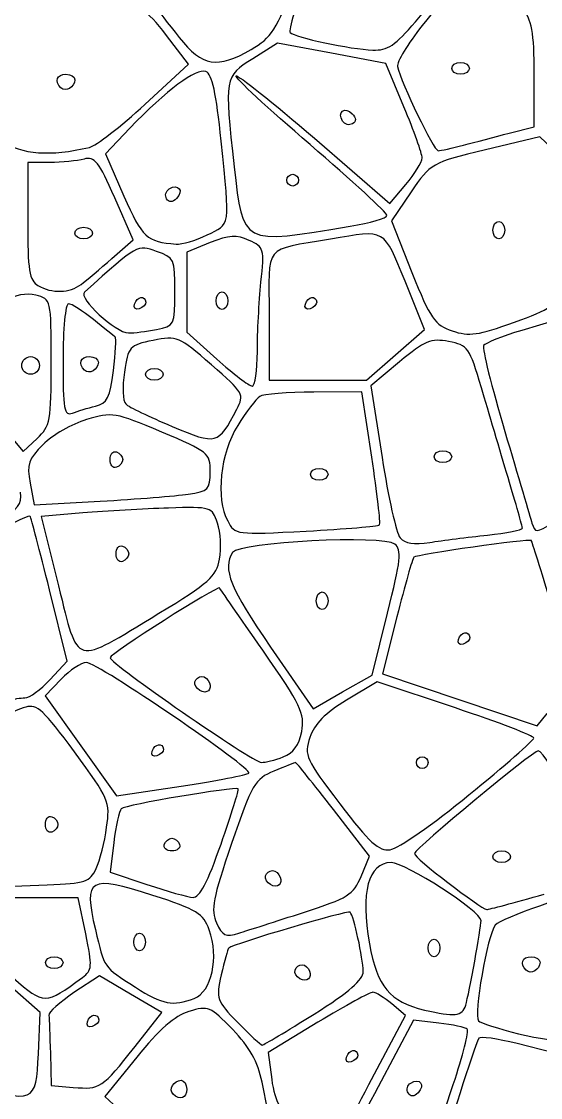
# Model space of a CAD drawing. Extents: x 1 to 601, y -4 to 449.
# Drawn here: x 423.1 to 489.2, y 79.4 to 216.6 of the extents above; entities that cross this region are included whole.
import ezdxf

# ---------------------------------------------------------------- set-up
doc = ezdxf.new("R2010")
doc.units = 0
doc.layers.get('0').update_dxf_attribs({"linetype": 'CONTINUOUS'})

msp = doc.modelspace()

# ---------------------------------------------------------------- linework, layer by layer
at = {"color": 7}
for points in [[(473.258565, 216.571088)], [(452.352488, 213.042308)], [(477.87597, 210.62403)], [(428.10558, 208.144418)], [(463.977668, 203.911695)], [(431.75097, 200.55633)], [(479.37597, 200.8302)], [(456.87597, 196.37403)], [(441.57339, 194.00688)], [(429.87597, 189.62403)], [(446.725523, 189.387937)], [(464.93847, 190.493527)], [(483.12597, 189.99903)], [(430.69374, 183.085417)], [(437.48847, 180.58653)], [(447.87597, 180.99903)], [(459.23847, 180.58653)], [(440.28222, 177.34278)], [(453.12597, 174.514012)], [(426.87597, 173.173462)], [(423.12597, 172.74903)], [(431.10558, 172.144417)], [(438.87597, 171.62403)], [(432.52542, 167.572185)], [(450.51207, 167.185223)], [(434.37597, 160.74903)], [(475.62597, 161.12403)], [(459.87597, 158.87403)], [(444.31347, 156.345705)], [(468.675525, 152.423595)], [(482.423565, 151.122345)], [(435.12597, 148.74903)], [(460.62597, 142.74903)], [(440.59347, 141.154072)], [(478.73847, 137.83653)], [(445.283002, 131.822205)], [(423.524295, 130.37403)], [(439.73847, 123.58653)], [(456.411802, 122.84013)], [(473.37597, 122.12403)], [(452.02635, 120.774412)], [(480.067995, 117.99903)], [(426.12597, 114.24903)], [(441.269723, 111.680295)], [(448.5048, 111.74067)], [(483.12597, 110.12403)], [(432.597045, 108.62403)], [(454.283002, 107.072205)], [(459.012818, 103.027058)], [(437.37597, 99.24903)], [(474.87597, 98.49903)], [(426.12597, 96.62403)], [(430.857825, 94.732035)], [(458.033002, 95.072205)], [(487.35558, 95.644418)], [(445.094347, 92.06448)], [(479.658615, 91.18653)], [(460.345702, 90.06153)], [(431.48847, 89.08653)], [(437.551035, 85.947023)], [(425.238758, 84.99903)], [(464.48847, 84.58653)], [(467.340795, 81.073253)], [(442.396358, 79.85364)], [(472.32339, 80.00688)]]:
    msp.add_lwpolyline(points, close=True, dxfattribs=at)
for points in [[(438.80493, 206.02974), (444.358882, 211.158983), (441.563167, 214.829003)], [(471.79926, 205.701172), (469.472543, 211.244085), (462.58059, 212.542162), (455.688645, 213.840232), (452.532308, 211.847722)], [(485.18847, 202.354927), (488.37597, 203.181847), (488.37597, 209.801797)], [(436.893368, 202.99824), (433.785765, 199.74903), (436.143368, 194.344695)], [(460.386383, 201.712642), (470.00097, 193.40544), (472.043295, 195.827235)], [(491.36988, 199.754865), (489.11379, 201.916335), (482.166998, 200.241622)], [(426.68847, 198.634267), (423.87597, 198.624067), (423.87597, 191.161335)], [(472.705185, 194.88135), (470.190173, 191.195782), (472.819507, 184.59741)], [(434.60769, 186.392947), (437.328878, 188.786857), (434.967683, 194.132677)], [(447.114278, 188.406847), (444.12597, 187.21116), (444.12597, 182.112097), (444.12597, 177.013035), (447.957083, 173.568532)], [(470.72307, 174.113167), (474.404108, 177.352312), (471.930735, 183.488167)], [(454.62597, 179.109742), (454.62597, 170.87403), (460.834005, 170.87403), (467.04204, 170.87403), (470.72307, 174.113167)], [(496.958122, 173.512875), (491.290275, 178.585575), (486.797287, 177.22521)], [(471.250222, 173.228055), (467.597872, 170.17014), (469.01397, 161.003843)], [(467.696062, 161.048175), (466.417875, 169.37403), (460.334422, 169.362555)], [(420.907868, 164.641762), (423.308985, 161.784487), (425.092478, 163.459995)], [(424.202115, 157.7457), (424.7235, 154.966455), (433.112235, 155.451)], [(430.915455, 153.954817), (425.579948, 153.515167), (427.800053, 144.653745)], [(426.729128, 132.705758), (428.90832, 135.037485), (426.653932, 144.143258)], [(454.81347, 136.855455), (460.25097, 128.992943), (463.98957, 131.138295), (467.728162, 133.283648), (469.711057, 141.187537)], [(470.900767, 140.718592), (469.052572, 133.440165), (478.901775, 130.12242), (488.75097, 126.804683), (490.037527, 128.40186)], [(428.136577, 132.76557), (426.116542, 130.65711), (430.65225, 124.263195), (435.187957, 117.869272), (443.415382, 119.130067)], [(478.375477, 129.085703), (468.374992, 132.428663), (464.498617, 130.094468)], [(466.348635, 107.617088), (467.422597, 110.187443), (462.805575, 116.15574)], [(434.837738, 111.957983), (434.36316, 108.166943), (439.057065, 106.589453)], [(418.221675, 110.595413), (420.962978, 106.31007), (426.349613, 106.52955)], [(431.270265, 100.301648), (430.325857, 104.87403), (425.662942, 104.87403), (421.000035, 104.87403), (419.667052, 101.383665), (418.33407, 97.8933), (422.02476, 94.691535)], [(437.551035, 85.947023), (440.947313, 90.269947), (436.988558, 92.615947), (433.029803, 94.961955), (429.765383, 92.800822)], [(425.238758, 84.99903), (425.476538, 90.24903), (421.524735, 93.756825)], [(467.340795, 81.073253), (472.013198, 89.897475), (470.25708, 91.3608)], [(476.22552, 88.910393), (473.00097, 89.27085), (468.50097, 80.775188)], [(460.846463, 89.030708), (454.483643, 85.187378), (454.956225, 81.718208)], [(426.76347, 85.044308), (426.87597, 80.964578), (429.68847, 80.72652)], [(490.351088, 79.518352), (490.826205, 85.138987), (486.2196, 86.299395)], [(437.76978, 84.582765), (433.709318, 79.557203), (435.35514, 78.037987)], [(451.362615, 76.319873), (454.474253, 77.732768), (453.724703, 81.365903)], [(472.090643, 73.264418), (475.88868, 74.49903), (478.085445, 81.108405)]]:
    msp.add_lwpolyline(points, dxfattribs=at)
for points in [[(459.651795, 222.941723), (458.1186, 218.923485), (457.05888, 215.4363), (457.296862, 215.19243)], [(441.563167, 214.829003), (438.979237, 218.221005), (438.219772, 218.68368), (431.537932, 220.93653)], [(452.352487, 213.042308), (454.929382, 214.52538), (455.550465, 215.503703), (457.94706, 221.854808)], [(473.258565, 216.571088), (474.97314, 218.604465), (476.37597, 220.506937), (476.37597, 220.7988)], [(481.384035, 220.338547), (477.580837, 220.303822), (477.43155, 220.21626), (474.12597, 216.083145)], [(440.118945, 218.61222), (440.388247, 218.137463), (441.760095, 216.314655), (443.167492, 214.56153)], [(488.37597, 209.801797), (488.37597, 215.36337), (488.12745, 216.737677), (486.821535, 218.397885)], [(467.821065, 212.958195), (469.72686, 212.889045), (470.697847, 213.534225), (473.258565, 216.571088)], [(474.12597, 216.083145), (472.26972, 213.762187), (470.850855, 211.412557), (470.972932, 210.861735)], [(443.167492, 214.56153), (446.148052, 210.848798), (448.006942, 210.541328), (452.352488, 213.042308)], [(457.296862, 215.19243), (457.902292, 214.572023), (465.026617, 213.059565), (467.821065, 212.958195)], [(452.532308, 211.847722), (448.910858, 209.561602), (448.905765, 209.531745), (450.18354, 198.072555)], [(477.87597, 210.62403), (477.87597, 211.03653), (478.38222, 211.37403), (479.00097, 211.37403)], [(479.00097, 211.37403), (479.61972, 211.37403), (480.12597, 211.03653), (480.12597, 210.62403)], [(428.10558, 208.144418), (427.260945, 208.98906), (427.591162, 209.87403), (428.75097, 209.87403)], [(428.75097, 209.87403), (429.36972, 209.87403), (429.87597, 209.55645), (429.87597, 209.168295)], [(446.571503, 210.214117), (445.341795, 210.686002), (441.522743, 207.838567), (436.893368, 202.99824)], [(448.520123, 201.352957), (447.900728, 207.46248), (447.362363, 209.910637), (446.571503, 210.214117)], [(470.972932, 210.861735), (471.450007, 208.709145), (475.596412, 200.124262), (476.157105, 200.128215)], [(479.00097, 209.87403), (478.38222, 209.87403), (477.87597, 210.21153), (477.87597, 210.62403)], [(480.12597, 210.62403), (480.12597, 210.21153), (479.61972, 209.87403), (479.00097, 209.87403)], [(429.87597, 209.168295), (429.87597, 208.22256), (428.704777, 207.54522), (428.10558, 208.144418)], [(459.841545, 200.903587), (454.460115, 205.524465), (450.21792, 209.465985), (450.414458, 209.662515)], [(450.414458, 209.662515), (450.610988, 209.859052), (455.098358, 206.281605), (460.386383, 201.712642)], [(431.75097, 200.55633), (432.57597, 200.74563), (435.750247, 203.20866), (438.80493, 206.02974)], [(463.97769, 203.911695), (463.265033, 205.064805), (464.241203, 205.808797), (465.20382, 204.84618)], [(465.20382, 204.84618), (465.742455, 204.307545), (465.755393, 203.88804), (465.24312, 203.57145)], [(474.105795, 199.203645), (474.116895, 199.728682), (473.078948, 202.652572), (471.79926, 205.701172)], [(465.24312, 203.57145), (464.82318, 203.311912), (464.253728, 203.465025), (463.977668, 203.911695)], [(479.37597, 200.8302), (480.81972, 201.21399), (483.435345, 201.90012), (485.18847, 202.354927)], [(420.32133, 201.389287), (423.29691, 199.632022), (426.655717, 199.387237), (431.75097, 200.55633)], [(446.725523, 189.387937), (449.746628, 190.828605), (449.651445, 190.19397), (448.520123, 201.352957)], [(469.62597, 191.890005), (469.62597, 192.226597), (465.222983, 196.28271), (459.841545, 200.903587)], [(476.157105, 200.128215), (476.48373, 200.130465), (477.93222, 200.44641), (479.37597, 200.8302)], [(431.053725, 199.061505), (430.199708, 198.832162), (428.235345, 198.6399), (426.68847, 198.634267)], [(434.967683, 194.132677), (432.94374, 198.714937), (432.384698, 199.41894), (431.053725, 199.061505)], [(472.043295, 195.827235), (473.16657, 197.15922), (474.094695, 198.678607), (474.105795, 199.203645)], [(482.166998, 200.241622), (475.311368, 198.588885), (475.18719, 198.518542), (472.705185, 194.88135)], [(450.18354, 198.072555), (451.299803, 188.061847), (451.080788, 188.174347), (464.93847, 190.493527)], [(456.87597, 196.37403), (456.87597, 196.78653), (457.21347, 197.12403), (457.62597, 197.12403)], [(457.62597, 195.62403), (457.21347, 195.62403), (456.87597, 195.96153), (456.87597, 196.37403)], [(457.62597, 197.12403), (458.03847, 197.12403), (458.37597, 196.78653), (458.37597, 196.37403)], [(458.37597, 196.37403), (458.37597, 195.96153), (458.03847, 195.62403), (457.62597, 195.62403)], [(441.57339, 194.006857), (441.313853, 194.426797), (441.466965, 194.99625), (441.913635, 195.27231)], [(441.913635, 195.27231), (443.066745, 195.984967), (443.810738, 195.008797), (442.84812, 194.04618)], [(436.143368, 194.344695), (438.457448, 189.040125), (439.016355, 188.525475), (442.788023, 188.226165)], [(442.84812, 194.04618), (442.309485, 193.507545), (441.88998, 193.494607), (441.57339, 194.00688)], [(423.87597, 191.161335), (423.87597, 184.845195), (424.077623, 183.581152), (425.18847, 182.934142)], [(464.93847, 190.493527), (467.516595, 190.924995), (469.62597, 191.553405), (469.62597, 191.890005)], [(483.12597, 189.99903), (483.12597, 190.61778), (483.46347, 191.12403), (483.87597, 191.12403)], [(483.87597, 191.12403), (484.28847, 191.12403), (484.62597, 190.61778), (484.62597, 189.99903)], [(429.87597, 189.62403), (429.87597, 190.03653), (430.38222, 190.37403), (431.00097, 190.37403)], [(431.00097, 188.87403), (430.38222, 188.87403), (429.87597, 189.21153), (429.87597, 189.62403)], [(431.00097, 190.37403), (431.61972, 190.37403), (432.12597, 190.03653), (432.12597, 189.62403)], [(432.12597, 189.62403), (432.12597, 189.21153), (431.61972, 188.87403), (431.00097, 188.87403)], [(442.788023, 188.226165), (443.495903, 188.16999), (445.267778, 188.692792), (446.725523, 189.387937)], [(452.079255, 188.701897), (450.472147, 189.434145), (449.54388, 189.378975), (447.114278, 188.406847)], [(471.930735, 183.488167), (469.204702, 190.250835), (469.513628, 190.075965), (462.451215, 188.85408)], [(483.87597, 188.87403), (483.46347, 188.87403), (483.12597, 189.38028), (483.12597, 189.99903)], [(484.62597, 189.99903), (484.62597, 189.38028), (484.28847, 188.87403), (483.87597, 188.87403)], [(440.275103, 187.29681), (437.815747, 188.154142), (438.013672, 188.26665), (431.103668, 182.083627)], [(453.590947, 183.352627), (454.03776, 187.627552), (453.978735, 187.836435), (452.079255, 188.701897)], [(462.451215, 188.85408), (453.743663, 187.34757), (454.62597, 188.44626), (454.62597, 179.109742)], [(442.62597, 182.144407), (442.62597, 186.325732), (442.54374, 186.505957), (440.275103, 187.29681)], [(430.69374, 183.08538), (431.349758, 183.587887), (433.111043, 185.076292), (434.60769, 186.392947)], [(472.819507, 184.59741), (475.170967, 178.696372), (475.713705, 177.910042), (477.95502, 177.157027)], [(425.18847, 182.934142), (426.950033, 181.908127), (429.23889, 181.971022), (430.69374, 183.085417)], [(453.12597, 174.514012), (453.12597, 176.928502), (453.335205, 180.90588), (453.590947, 183.352627)], [(485.85642, 178.25547), (490.380435, 179.88258), (491.44335, 180.597915), (492.43881, 182.68542)], [(424.921552, 181.701945), (422.350057, 182.34735), (419.37597, 180.41121), (419.37597, 178.09176)], [(426.87597, 173.173462), (426.87597, 181.208888), (426.875355, 181.211572), (424.921552, 181.701945)], [(431.103668, 182.083627), (430.287082, 181.352955), (435.0801, 176.925592), (436.71972, 176.896012)], [(437.48847, 180.58653), (437.810752, 181.553385), (438.839452, 181.727055), (438.93222, 180.83028)], [(440.28222, 177.34278), (442.582665, 177.802867), (442.62597, 177.891585), (442.62597, 182.144407)], [(447.87597, 180.99903), (447.87597, 181.61778), (448.21347, 182.12403), (448.62597, 182.12403)], [(448.62597, 182.12403), (449.03847, 182.12403), (449.37597, 181.61778), (449.37597, 180.99903)], [(459.23847, 180.58653), (459.560752, 181.553385), (460.589452, 181.727055), (460.68222, 180.83028)], [(429.068422, 180.62403), (428.687572, 180.62403), (428.37597, 177.381675), (428.37597, 173.418787)], [(432.255922, 178.599187), (430.883655, 179.712847), (429.44928, 180.62403), (429.068422, 180.62403)], [(438.08847, 179.98653), (437.59347, 179.82153), (437.32347, 180.09153), (437.48847, 180.58653)], [(438.93222, 180.83028), (438.96312, 180.531217), (438.58347, 180.15153), (438.08847, 179.98653)], [(448.62597, 179.87403), (448.21347, 179.87403), (447.87597, 180.38028), (447.87597, 180.99903)], [(449.37597, 180.99903), (449.37597, 180.38028), (449.03847, 179.87403), (448.62597, 179.87403)], [(459.83847, 179.98653), (459.34347, 179.82153), (459.07347, 180.09153), (459.23847, 180.58653)], [(460.68222, 180.83028), (460.71312, 180.531217), (460.33347, 180.15153), (459.83847, 179.98653)], [(435.029175, 176.383477), (434.87616, 176.488455), (433.628197, 177.48552), (432.255922, 178.599187)], [(436.71972, 176.896012), (437.390032, 176.883937), (438.993157, 177.084967), (440.28222, 177.34278)], [(477.95502, 177.157027), (480.09759, 176.437185), (481.24395, 176.596552), (485.85642, 178.25547)], [(486.797287, 177.22521), (484.32615, 176.47701), (482.140808, 175.60029), (481.94097, 175.27695)], [(434.796442, 172.10328), (435.07746, 174.352417), (435.182182, 176.278507), (435.029175, 176.383477)], [(439.854008, 175.939995), (436.825973, 175.32591), (436.687808, 175.17348), (436.197893, 171.906525)], [(447.267413, 172.849807), (443.128808, 176.46648), (442.90668, 176.559075), (439.854008, 175.939995)], [(477.491347, 175.800315), (475.216927, 176.227005), (474.45906, 175.914653), (471.250222, 173.228055)], [(481.663447, 169.906845), (480.154635, 175.060208), (479.958322, 175.337513), (477.491347, 175.800315)], [(452.457083, 170.12403), (452.824972, 170.12403), (453.12597, 172.099522), (453.12597, 174.514012)], [(481.94097, 175.27695), (481.741132, 174.95361), (482.95647, 170.033805), (484.641712, 164.344043)], [(423.12597, 172.74903), (423.12597, 173.36778), (423.63222, 173.87403), (424.25097, 173.87403)], [(424.25097, 173.87403), (424.86972, 173.87403), (425.37597, 173.36778), (425.37597, 172.74903)], [(425.092478, 163.459995), (426.755302, 165.02214), (426.87597, 165.679335), (426.87597, 173.173462)], [(428.37597, 173.418787), (428.37597, 167.135497), (428.528835, 166.27221), (429.570645, 166.67199)], [(431.10558, 172.144417), (430.260945, 172.98906), (430.591163, 173.87403), (431.75097, 173.87403)], [(432.87597, 173.168295), (432.87597, 172.22256), (431.704777, 171.54522), (431.10558, 172.144417)], [(431.75097, 173.87403), (432.36972, 173.87403), (432.87597, 173.55645), (432.87597, 173.168295)], [(450.51207, 167.185223), (451.49736, 169.05225), (451.381448, 169.254608), (447.267413, 172.849807)], [(447.957083, 173.568532), (450.0642, 171.674055), (452.0892, 170.12403), (452.457083, 170.12403)], [(424.25097, 171.62403), (423.63222, 171.62403), (423.12597, 172.13028), (423.12597, 172.74903)], [(425.37597, 172.74903), (425.37597, 172.13028), (424.86972, 171.62403), (424.25097, 171.62403)], [(432.52542, 167.572185), (434.0136, 167.945692), (434.36445, 168.645697), (434.796442, 172.10328)], [(436.197893, 171.906525), (435.917858, 170.03913), (435.989618, 168.210383), (436.35735, 167.84265)], [(438.87597, 171.62403), (438.87597, 172.03653), (439.38222, 172.37403), (440.00097, 172.37403)], [(440.00097, 170.87403), (439.38222, 170.87403), (438.87597, 171.21153), (438.87597, 171.62403)], [(440.00097, 172.37403), (440.61972, 172.37403), (441.12597, 172.03653), (441.12597, 171.62403)], [(441.12597, 171.62403), (441.12597, 171.21153), (440.61972, 170.87403), (440.00097, 170.87403)], [(453.425588, 168.800055), (452.971628, 168.496995), (451.71282, 166.832167), (450.628238, 165.100447)], [(460.334422, 169.362555), (456.988523, 169.356555), (453.879548, 169.103115), (453.425588, 168.800055)], [(485.061367, 158.46033), (484.063335, 161.781615), (482.534272, 166.932548), (481.663447, 169.906845)], [(429.570645, 166.67199), (430.22772, 166.924132), (431.557365, 167.329215), (432.52542, 167.572185)], [(436.35735, 167.84265), (436.72509, 167.47491), (439.382843, 166.18959), (442.263465, 164.986373)], [(440.946975, 164.263515), (434.990722, 166.775543), (434.646, 166.832858), (431.384475, 165.853365)], [(442.263465, 164.986373), (448.012118, 162.58521), (448.096365, 162.607665), (450.51207, 167.185223)], [(431.384475, 165.853365), (429.523545, 165.294503), (427.028918, 163.866975), (425.84085, 162.68109)], [(450.628238, 165.100447), (448.396118, 161.53647), (447.795862, 155.826495), (449.34837, 152.925607)], [(447.12597, 159.206707), (447.12597, 161.565293), (446.893395, 161.755628), (440.946975, 164.263515)], [(484.641712, 164.344043), (486.326955, 158.654288), (487.882898, 153.397147), (488.099362, 152.661502)], [(425.84085, 162.68109), (423.956865, 160.80057), (423.747375, 160.169655), (424.202115, 157.7457)], [(434.37597, 160.74903), (434.37597, 161.436533), (434.738782, 161.878095), (435.18222, 161.730278)], [(475.62597, 161.12403), (475.62597, 161.53653), (476.13222, 161.87403), (476.75097, 161.87403)], [(476.75097, 161.87403), (477.36972, 161.87403), (477.87597, 161.53653), (477.87597, 161.12403)], [(435.18222, 159.767783), (434.738783, 159.619965), (434.37597, 160.061528), (434.37597, 160.74903)], [(435.18222, 161.730278), (435.625657, 161.582468), (435.98847, 161.140905), (435.98847, 160.74903)], [(435.98847, 160.74903), (435.98847, 160.357155), (435.625658, 159.915593), (435.18222, 159.767783)], [(468.675525, 152.423587), (468.839828, 152.58789), (468.399075, 156.468953), (467.696062, 161.048175)], [(469.01397, 161.003843), (469.792822, 155.96238), (470.82348, 151.363508), (471.304327, 150.784125)], [(476.75097, 160.37403), (476.13222, 160.37403), (475.62597, 160.71153), (475.62597, 161.12403)], [(477.87597, 161.12403), (477.87597, 160.71153), (477.36972, 160.37403), (476.75097, 160.37403)], [(444.31347, 156.345705), (446.906002, 156.723795), (447.12597, 156.947558), (447.12597, 159.206707)], [(459.87597, 158.87403), (459.87597, 159.28653), (460.38222, 159.62403), (461.00097, 159.62403)], [(461.00097, 159.62403), (461.61972, 159.62403), (462.12597, 159.28653), (462.12597, 158.87403)], [(461.00097, 158.12403), (460.38222, 158.12403), (459.87597, 158.46153), (459.87597, 158.87403)], [(462.12597, 158.87403), (462.12597, 158.46153), (461.61972, 158.12403), (461.00097, 158.12403)], [(486.87597, 152.004668), (486.87597, 152.233995), (486.0594, 155.139038), (485.061367, 158.46033)], [(420.348082, 153.131333), (422.642175, 154.386555), (423.152055, 155.059163), (422.973082, 156.59409)], [(433.112235, 155.451), (437.72604, 155.717498), (442.766595, 156.120113), (444.31347, 156.345705)], [(424.190812, 153.508478), (423.746392, 154.06086), (405.128917, 143.59344), (405.178687, 142.819178)], [(441.797805, 154.571753), (438.747045, 154.474245), (433.849988, 154.196625), (430.915455, 153.954817)], [(448.06122, 152.646277), (447.354623, 154.719742), (447.267383, 154.746562), (441.797805, 154.571753)], [(426.653932, 144.143258), (425.414025, 149.151435), (424.305622, 153.365783), (424.190812, 153.508478)], [(448.310265, 148.05132), (448.56741, 149.422035), (448.455345, 151.489762), (448.06122, 152.646277)], [(449.34837, 152.925607), (450.289027, 151.167982), (450.374948, 151.156912), (459.33699, 151.638795)], [(459.33699, 151.638795), (464.308883, 151.906132), (468.511223, 152.259293), (468.675525, 152.423595)], [(488.099362, 152.661502), (488.47395, 151.388512), (488.607727, 151.392487), (490.871955, 152.743755)], [(470.634525, 149.970667), (469.19343, 151.166677), (450.815377, 150.228457), (449.98173, 148.916325)], [(475.07487, 150.193845), (476.667825, 150.448568), (479.97474, 150.866393), (482.423565, 151.122345)], [(482.423565, 151.122345), (484.87239, 151.378298), (486.87597, 151.775348), (486.87597, 152.004668)], [(435.12597, 148.74903), (435.12597, 149.436532), (435.488783, 149.878095), (435.93222, 149.730277)], [(435.93222, 149.730277), (436.375658, 149.582468), (436.73847, 149.140905), (436.73847, 148.74903)], [(469.711057, 141.187537), (471.403695, 147.934432), (471.538875, 149.220127), (470.634525, 149.970667)], [(471.304327, 150.784125), (471.918412, 150.044198), (473.040495, 149.868533), (475.07487, 150.193845)], [(488.027385, 150.43149), (487.816665, 150.70353), (473.404005, 148.652062), (473.051842, 148.2999)], [(490.600762, 142.156185), (489.263137, 146.607247), (488.105115, 150.331132), (488.027385, 150.43149)], [(435.93222, 147.767783), (435.488783, 147.619965), (435.12597, 148.061528), (435.12597, 148.74903)], [(436.73847, 148.74903), (436.73847, 148.357155), (436.375658, 147.915593), (435.93222, 147.767783)], [(449.98173, 148.916325), (448.650457, 146.820945), (449.653995, 144.315938), (454.81347, 136.855455)], [(473.051842, 148.2999), (472.885252, 148.13331), (471.917272, 144.721725), (470.900767, 140.718592)], [(440.59347, 141.154072), (446.94996, 145.016617), (447.9003, 145.866038), (448.310265, 148.05132)], [(427.800053, 144.653745), (430.418055, 134.20416), (429.547913, 134.442187), (440.59347, 141.154072)], [(448.31403, 144.386092), (448.09497, 144.73047), (434.37597, 135.981652), (434.37597, 135.49758)], [(453.825585, 136.44705), (450.842182, 140.738137), (448.361977, 144.31071), (448.31403, 144.386092)], [(460.62597, 142.74903), (460.62597, 143.36778), (460.96347, 143.87403), (461.37597, 143.87403)], [(461.37597, 141.62403), (460.96347, 141.62403), (460.62597, 142.13028), (460.62597, 142.74903)], [(461.37597, 143.87403), (461.78847, 143.87403), (462.12597, 143.36778), (462.12597, 142.74903)], [(462.12597, 142.74903), (462.12597, 142.13028), (461.78847, 141.62403), (461.37597, 141.62403)], [(478.73847, 137.83653), (479.060752, 138.803385), (480.089452, 138.977055), (480.18222, 138.08028)], [(479.33847, 137.23653), (478.84347, 137.07153), (478.57347, 137.34153), (478.73847, 137.83653)], [(480.18222, 138.08028), (480.21312, 137.781217), (479.83347, 137.40153), (479.33847, 137.23653)], [(458.772615, 126.10065), (459.200805, 128.383072), (458.691397, 129.448462), (453.825585, 136.44705)], [(431.37018, 134.87403), (430.702717, 134.87403), (429.24759, 133.92522), (428.136577, 132.76557)], [(452.02635, 120.774412), (452.598487, 121.34655), (432.780517, 134.87403), (431.37018, 134.87403)], [(434.37597, 135.49758), (434.37597, 134.75799), (452.517525, 122.19156), (453.639645, 122.153872)], [(445.283002, 131.822205), (444.770692, 132.651127), (445.953802, 133.546192), (446.64636, 132.853642)], [(423.524295, 130.37403), (424.0884, 130.37403), (425.530575, 131.42331), (426.729128, 132.705758)], [(446.420235, 131.12403), (446.03208, 131.12403), (445.520325, 131.438212), (445.283002, 131.822205)], [(446.64636, 132.853642), (447.359452, 132.14055), (447.226552, 131.12403), (446.420235, 131.12403)], [(421.499812, 130.04427), (422.049172, 130.225635), (422.96019, 130.37403), (423.524295, 130.37403)], [(423.642765, 129.200768), (422.73978, 128.928338), (421.773037, 128.490248), (421.494458, 128.227238)], [(429.848865, 123.477668), (425.946262, 128.79459), (425.04654, 129.624285), (423.642765, 129.200768)], [(464.498617, 130.094468), (461.761035, 128.446005), (460.387545, 127.04913), (459.823342, 125.339565)], [(488.337772, 125.245883), (488.358772, 125.519153), (483.875752, 127.24707), (478.375477, 129.085703)], [(456.411802, 122.84013), (457.733625, 123.342682), (458.43762, 124.314975), (458.772615, 126.10065)], [(459.823342, 125.339565), (459.06489, 123.04143), (459.25824, 122.611718), (463.64193, 116.853068)], [(480.067995, 117.99903), (484.59537, 121.71153), (488.316772, 124.972613), (488.337772, 125.245883)], [(433.935503, 113.87913), (434.394743, 117.12882), (434.23707, 117.499163), (429.848865, 123.477668)], [(440.33847, 122.98653), (439.84347, 122.82153), (439.57347, 123.09153), (439.73847, 123.58653)], [(439.73847, 123.58653), (440.060752, 124.553385), (441.089452, 124.727055), (441.18222, 123.83028)], [(441.18222, 123.83028), (441.21312, 123.531217), (440.83347, 123.15153), (440.33847, 122.98653)], [(488.90697, 123.61908), (488.21652, 123.62508), (473.322368, 111.256508), (473.130045, 110.51769)], [(496.62597, 109.18809), (496.62597, 111.124028), (489.947122, 123.610418), (488.90697, 123.61908)], [(453.639645, 122.153872), (454.12842, 122.137447), (455.375887, 122.446275), (456.411802, 122.84013)], [(457.998855, 122.12403), (457.894522, 122.12403), (456.64593, 121.638), (455.224215, 121.04397)], [(462.805575, 116.15574), (460.26621, 119.438295), (458.103187, 122.12403), (457.998855, 122.12403)], [(473.37597, 122.12403), (473.37597, 122.53653), (473.71347, 122.87403), (474.12597, 122.87403)], [(474.12597, 121.37403), (473.71347, 121.37403), (473.37597, 121.71153), (473.37597, 122.12403)], [(474.12597, 122.87403), (474.53847, 122.87403), (474.87597, 122.53653), (474.87597, 122.12403)], [(474.87597, 122.12403), (474.87597, 121.71153), (474.53847, 121.37403), (474.12597, 121.37403)], [(443.415382, 119.130067), (447.940462, 119.82351), (451.815397, 120.56346), (452.02635, 120.774412)], [(455.224215, 121.04397), (452.822468, 120.040463), (452.441032, 119.384798), (449.84229, 111.792773)], [(450.696833, 118.774043), (450.305993, 119.10675), (436.238288, 116.715773), (435.781642, 116.23902)], [(448.5048, 111.74067), (449.81814, 115.517325), (450.804555, 118.68234), (450.696833, 118.774043)], [(470.047912, 111.01815), (471.031582, 111.145132), (475.54062, 114.28653), (480.067995, 117.99903)], [(463.64193, 116.853068), (467.426632, 111.881273), (468.581985, 110.828918), (470.047912, 111.01815)], [(426.12597, 114.24903), (426.12597, 114.936533), (426.488782, 115.378095), (426.93222, 115.230278)], [(426.93222, 115.230278), (427.375657, 115.082468), (427.73847, 114.640905), (427.73847, 114.24903)], [(435.781642, 116.23902), (435.523507, 115.969523), (435.098752, 114.043058), (434.837738, 111.957983)], [(426.93222, 113.267783), (426.488783, 113.119965), (426.12597, 113.561528), (426.12597, 114.24903)], [(427.73847, 114.24903), (427.73847, 113.857155), (427.375658, 113.415593), (426.93222, 113.267783)], [(432.597045, 108.62403), (433.070475, 109.65528), (433.672785, 112.020075), (433.935503, 113.87913)], [(441.269723, 111.680295), (441.417533, 112.123733), (441.859095, 112.486545), (442.25097, 112.486545)], [(442.25097, 112.486545), (442.642845, 112.486545), (443.084407, 112.123733), (443.232217, 111.680295)], [(442.25097, 110.874045), (441.563468, 110.874045), (441.121905, 111.236858), (441.269723, 111.680295)], [(443.232217, 111.680295), (443.380035, 111.236858), (442.938472, 110.874045), (442.25097, 110.874045)], [(444.933945, 104.943), (445.771252, 104.894175), (446.81466, 106.880468), (448.5048, 111.74067)], [(449.84229, 111.792773), (447.449377, 104.80209), (447.172275, 103.342973), (447.924188, 101.692718)], [(473.130045, 110.51769), (473.012325, 110.06547), (481.543987, 103.482038), (482.34564, 103.406505)], [(483.12597, 110.12403), (483.12597, 110.53653), (483.63222, 110.87403), (484.25097, 110.87403)], [(484.25097, 109.37403), (483.63222, 109.37403), (483.12597, 109.71153), (483.12597, 110.12403)], [(484.25097, 110.87403), (484.86972, 110.87403), (485.37597, 110.53653), (485.37597, 110.12403)], [(485.37597, 110.12403), (485.37597, 109.71153), (484.86972, 109.37403), (484.25097, 109.37403)], [(426.349613, 106.52955), (431.264888, 106.729823), (431.811577, 106.913108), (432.597045, 108.62403)], [(454.283002, 107.072205), (453.770692, 107.901128), (454.953802, 108.796193), (455.64636, 108.103642)], [(470.15139, 109.37403), (467.242807, 109.37403), (466.230405, 105.574335), (467.398492, 99.041978)], [(481.62597, 101.973878), (481.62597, 103.15989), (471.990405, 109.37403), (470.15139, 109.37403)], [(439.80741, 105.203993), (431.71518, 107.839343), (430.96326, 107.392793), (432.49587, 100.861815)], [(455.420235, 106.37403), (455.03208, 106.37403), (454.520325, 106.688212), (454.283002, 107.072205)], [(455.64636, 108.103642), (456.359452, 107.39055), (456.226552, 106.37403), (455.420235, 106.37403)], [(459.012817, 103.027058), (464.68074, 104.855167), (465.376537, 105.290535), (466.348635, 107.617088)], [(439.057065, 106.589453), (441.638715, 105.721838), (444.283305, 104.980935), (444.933945, 104.943)], [(495.518602, 105.62403), (493.753395, 105.62403), (484.111853, 102.270562), (483.424867, 101.417655)], [(447.001042, 100.812098), (446.254852, 102.875648), (445.452195, 103.36569), (439.80741, 105.203993)], [(482.34564, 103.406505), (482.53521, 103.388655), (485.825835, 104.263845), (489.65814, 105.351405)], [(464.949337, 103.050668), (464.664795, 103.33521), (450.066772, 99.017632), (449.49687, 98.48037)], [(450.777015, 100.38558), (451.862693, 100.727565), (455.568803, 101.916233), (459.012818, 103.027058)], [(466.606837, 95.49903), (466.587712, 97.220242), (465.408878, 102.59112), (464.949337, 103.050668)], [(447.924188, 101.692718), (448.676175, 100.042283), (449.088053, 99.853568), (450.777015, 100.38558)], [(479.658615, 91.18653), (480.089392, 92.659973), (481.62597, 101.085278), (481.62597, 101.973878)], [(430.857825, 94.732043), (432.099022, 95.64426), (432.134182, 96.118988), (431.270265, 100.301648)], [(432.49587, 100.861815), (433.66716, 95.870543), (433.460212, 96.168195), (437.624842, 93.484673)], [(437.37597, 99.24903), (437.37597, 99.86778), (437.71347, 100.37403), (438.12597, 100.37403)], [(438.12597, 100.37403), (438.53847, 100.37403), (438.87597, 99.86778), (438.87597, 99.24903)], [(445.094347, 92.06448), (447.309907, 92.906835), (448.268812, 97.306148), (447.001042, 100.812098)], [(483.424867, 101.417655), (482.443447, 100.199197), (480.62931, 89.875013), (481.279837, 89.210348)], [(438.12597, 98.12403), (437.71347, 98.12403), (437.37597, 98.63028), (437.37597, 99.24903)], [(438.87597, 99.24903), (438.87597, 98.63028), (438.53847, 98.12403), (438.12597, 98.12403)], [(467.398492, 99.041978), (468.38052, 93.550118), (469.95828, 91.650113), (474.422077, 90.583867)], [(474.87597, 98.49903), (474.87597, 99.11778), (475.21347, 99.62403), (475.62597, 99.62403)], [(475.62597, 99.62403), (476.03847, 99.62403), (476.37597, 99.11778), (476.37597, 98.49903)], [(449.49687, 98.48037), (449.357115, 98.348625), (448.921042, 96.808935), (448.527825, 95.058855)], [(475.62597, 97.37403), (475.21347, 97.37403), (474.87597, 97.88028), (474.87597, 98.49903)], [(476.37597, 98.49903), (476.37597, 97.88028), (476.03847, 97.37403), (475.62597, 97.37403)], [(426.12597, 96.62403), (426.12597, 97.03653), (426.63222, 97.37403), (427.25097, 97.37403)], [(427.25097, 95.87403), (426.63222, 95.87403), (426.12597, 96.21153), (426.12597, 96.62403)], [(427.25097, 97.37403), (427.86972, 97.37403), (428.37597, 97.03653), (428.37597, 96.62403)], [(428.37597, 96.62403), (428.37597, 96.21153), (427.86972, 95.87403), (427.25097, 95.87403)], [(458.033002, 95.072205), (457.520692, 95.901128), (458.703802, 96.796193), (459.39636, 96.103642)], [(459.39636, 96.103642), (460.109452, 95.39055), (459.976552, 94.37403), (459.170235, 94.37403)], [(487.35558, 95.644418), (486.510945, 96.48906), (486.841162, 97.37403), (488.00097, 97.37403)], [(489.12597, 96.668295), (489.12597, 95.72256), (487.954777, 95.04522), (487.35558, 95.644418)], [(488.00097, 97.37403), (488.61972, 97.37403), (489.12597, 97.05645), (489.12597, 96.668295)], [(422.02476, 94.691535), (426.00912, 91.234995), (426.100177, 91.235415), (430.857825, 94.732035)], [(448.527825, 95.058855), (447.83964, 91.995975), (447.918007, 91.76922), (450.621637, 89.000452)], [(459.170235, 94.37403), (458.78208, 94.37403), (458.270325, 94.688212), (458.033002, 95.072205)], [(460.345703, 90.06153), (464.843512, 92.882603), (466.61877, 94.424332), (466.606837, 95.49903)], [(437.624842, 93.484673), (441.053272, 91.275518), (442.36383, 91.026345), (445.094347, 92.06448)], [(429.765383, 92.800822), (427.969958, 91.6122), (426.53472, 90.298665), (426.57597, 89.88186)], [(467.85513, 92.849078), (467.499915, 92.862803), (464.346015, 91.14453), (460.846463, 89.030708)], [(470.25708, 91.3608), (469.291223, 92.165633), (468.210338, 92.835352), (467.85513, 92.849078)], [(449.9835, 88.09575), (447.13179, 91.047615), (446.871128, 91.155413), (444.411053, 90.400395)], [(474.422077, 90.583867), (478.20873, 89.679368), (479.25312, 89.799562), (479.658615, 91.18653)], [(426.57597, 89.88186), (426.61722, 89.465055), (426.701595, 87.28815), (426.76347, 85.044308)], [(431.48847, 89.08653), (431.810753, 90.053385), (432.839452, 90.227055), (432.93222, 89.33028)], [(432.93222, 89.33028), (432.96312, 89.031217), (432.58347, 88.65153), (432.08847, 88.48653)], [(444.411053, 90.400395), (442.61826, 89.850173), (440.59044, 88.073843), (437.76978, 84.582765)], [(453.749152, 86.12403), (453.924465, 86.12403), (456.892912, 87.895905), (460.345702, 90.06153)], [(481.279837, 89.210348), (481.528155, 88.956622), (483.816997, 88.21557), (486.36615, 87.563573)], [(486.36615, 87.563573), (492.007815, 86.120588), (494.0661, 86.764268), (494.641762, 90.151583)], [(432.08847, 88.48653), (431.59347, 88.32153), (431.32347, 88.59153), (431.48847, 89.08653)], [(453.724703, 81.365903), (453.184395, 83.984813), (452.140013, 85.863503), (449.9835, 88.09575)], [(450.621637, 89.000452), (452.16645, 87.418425), (453.573832, 86.12403), (453.749152, 86.12403)], [(479.86614, 88.133858), (479.6373, 88.362698), (477.999023, 88.712138), (476.22552, 88.910393)], [(478.085445, 81.108405), (479.293673, 84.743565), (480.094988, 87.905018), (479.86614, 88.133858)], [(481.345163, 86.979413), (480.664223, 85.758105), (477.001485, 74.001503), (477.23604, 73.790003)], [(486.2196, 86.299395), (483.685973, 86.937622), (481.49247, 87.24363), (481.345163, 86.979413)], [(429.68847, 80.72652), (433.12644, 80.435527), (433.32402, 80.566717), (437.551035, 85.947023)], [(464.48847, 84.58653), (464.810753, 85.553385), (465.839453, 85.727055), (465.93222, 84.83028)], [(416.301908, 81.285495), (424.72881, 78.602227), (424.953255, 78.69549), (425.238758, 84.99903)], [(465.08847, 83.98653), (464.59347, 83.82153), (464.32347, 84.09153), (464.48847, 84.58653)], [(465.93222, 84.83028), (465.96312, 84.531218), (465.58347, 84.15153), (465.08847, 83.98653)], [(442.396358, 79.85364), (441.79716, 80.452837), (442.4745, 81.62403), (443.420235, 81.62403)], [(443.420235, 81.62403), (443.80839, 81.62403), (444.12597, 81.11778), (444.12597, 80.49903)], [(454.956225, 81.718208), (455.350455, 78.824168), (456.007928, 77.723843), (458.92203, 75.081173)], [(462.541823, 72.081173), (462.611423, 72.173498), (464.770973, 76.219928), (467.340795, 81.073253)], [(472.32339, 80.006858), (472.063853, 80.426798), (472.216965, 80.99625), (472.663635, 81.27231)], [(472.663635, 81.27231), (473.816745, 81.984968), (474.560738, 81.008798), (473.59812, 80.04618)], [(444.12597, 80.49903), (444.12597, 79.339223), (443.241, 79.009005), (442.396358, 79.85364)], [(468.50097, 80.775188), (466.02597, 76.102575), (463.876605, 71.983943), (463.724603, 71.622668)], [(473.59812, 80.04618), (473.059485, 79.507545), (472.63998, 79.494608), (472.32339, 80.00688)]]:
    msp.add_open_spline(points, degree=3, dxfattribs=at)

doc.saveas('drawing.dxf')
